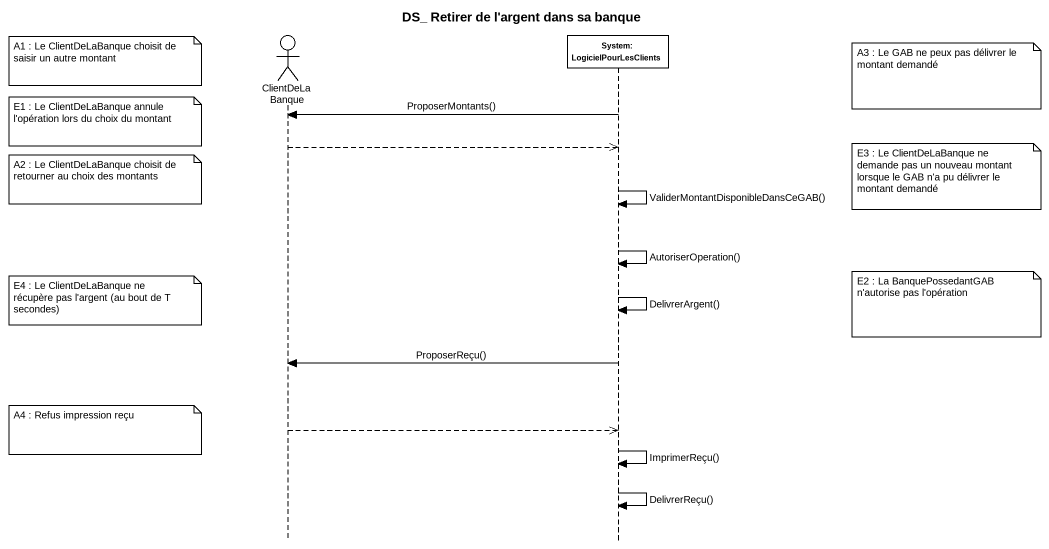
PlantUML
@startuml
title DS_ Retirer de l'argent dans sa banque
hide footbox
actor ClientDeLaBanque
participant "System: LogicielPourLesClients" as System_LogicielPourLesClient

note left of ClientDeLaBanque : A1 : Le ClientDeLaBanque choisit de saisir un autre montant
note right of System_LogicielPourLesClient : A3 : Le GAB ne peux pas délivrer le montant demandé
System_LogicielPourLesClient -> ClientDeLaBanque : ProposerMontants()
note left of ClientDeLaBanque : E1 : Le ClientDeLaBanque annule l'opération lors du choix du montant
ClientDeLaBanque -->> System_LogicielPourLesClient
note right of System_LogicielPourLesClient : E3 : Le ClientDeLaBanque ne demande pas un nouveau montant lorsque le GAB n'a pu délivrer le montant demandé
note left of ClientDeLaBanque : A2 : Le ClientDeLaBanque choisit de retourner au choix des montants
System_LogicielPourLesClient -> System_LogicielPourLesClient : ValiderMontantDisponibleDansCeGAB()
System_LogicielPourLesClient -> System_LogicielPourLesClient : AutoriserOperation()
System_LogicielPourLesClient -> System_LogicielPourLesClient : DelivrerArgent()
note left of ClientDeLaBanque : E4 : Le ClientDeLaBanque ne récupère pas l'argent (au bout de T secondes)
note right of System_LogicielPourLesClient : E2 : La BanquePossedantGAB n'autorise pas l'opération
System_LogicielPourLesClient -> ClientDeLaBanque : ProposerReçu()
note left of ClientDeLaBanque : A4 : Refus impression reçu
ClientDeLaBanque -->> System_LogicielPourLesClient
System_LogicielPourLesClient -> System_LogicielPourLesClient : ImprimerReçu()
System_LogicielPourLesClient -> System_LogicielPourLesClient : DelivrerReçu()
@enduml
